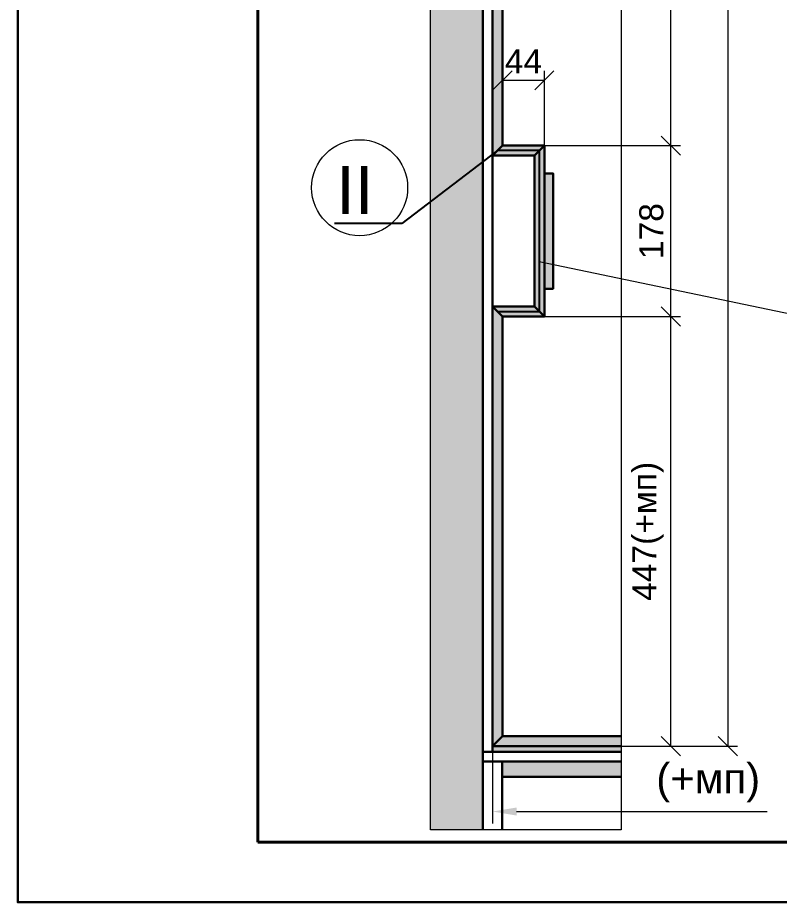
# Model space of a CAD drawing. Header units: millimetres. Extents: x 0 to 410, y 0 to 283.
# Drawn here: x 0 to 63.4, y 0 to 73.7 of the extents above; entities that cross this region are included whole.
import ezdxf
from ezdxf import colors
from ezdxf.entities.mleader import LeaderData, LeaderLine
from ezdxf.math import Vec2, Vec3

# ---------------------------------------------------------------- set-up
doc = ezdxf.new("R2010")
doc.units = ezdxf.units.MM
doc.layers.get('DEFPOINTS').update_dxf_attribs({"color": 106, "lineweight": 5})
for name, color, linetype, lineweight in [('pechatnaya_ramka', 2, 'Continuous', 30), ('Линии Размерные и Текст', 1, 'Continuous', 5), ('толстая', 7, 'Continuous', 30), ('ШТАМП', 7, 'Continuous', 30)]:
    doc.layers.add(name, color=color, linetype=linetype, lineweight=lineweight)
doc.styles.get("Standard").update_dxf_attribs({"font": 'arial.ttf'})
doc.dimstyles.get("Standard").update_dxf_attribs({"dimscale": 0, "dimtxt": 2.5, "dimasz": 2, "dimexe": 1, "dimexo": 0, "dimgap": 0.75, "dimtad": 1, "dimdsep": 46, "dimtxsty": 'Standard', "dimblk": 'OBLIQUE', "dimcen": 1.5, "dimclrd": 256, "dimclre": 256, "dimclrt": 7, "dimazin": 0, "dimtfac": 1, "dimtmove": 1, "dimatfit": 3, "dimfxl": 1, "dimtolj": 1, "dimtzin": 0, "dimlwd": 5, "dimlwe": 5, "dimarcsym": 0})
doc.dimstyles.new('STANDARD 10', dxfattribs={"dimscale": 0.8, "dimtxt": 2.5, "dimasz": 2, "dimexe": 1, "dimexo": 0, "dimgap": 0.75, "dimtad": 1, "dimdec": 0, "dimlfac": 10, "dimdsep": 46, "dimtxsty": 'Standard', "dimblk": 'OBLIQUE', "dimcen": 1.5, "dimclrd": 256, "dimclre": 256, "dimclrt": 7, "dimazin": 0, "dimtfac": 1, "dimtdec": 0, "dimtmove": 1, "dimatfit": 3, "dimfxl": 1, "dimtolj": 1, "dimtzin": 0, "dimlwd": 5, "dimlwe": 5, "dimarcsym": 0})

# ---------------------------------------------------------------- blocks, each defined once
blk = doc.blocks.new('_OBLIQUE')
at = {"color": 0, "linetype": 'ByBlock'}
blk.add_line((-0.5, -0.5), (0.5, 0.5), dxfattribs=at)
blk = doc.blocks.new('*D461')
at = {"layer": 'DEFPOINTS', "color": 0, "transparency": 16777216}
for p in [(40.386, 48.799), (54.414, 48.799), (39.553, 13.017)]:
    blk.add_point(p, dxfattribs=at)
at = {"layer": 'Линии Размерные и Текст', "lineweight": 5, "transparency": 16777216}
for p, q in [((40.386, 48.799), (55.214, 48.799)), ((54.414, 13.017), (54.414, 48.799)), ((39.553, 13.017), (55.214, 13.017))]:
    blk.add_line(p, q, dxfattribs=at)
at = {"layer": 'Линии Размерные и Текст', "lineweight": 5, "transparency": 16777216, "xscale": 1.6, "yscale": 1.6, "zscale": 1.6}
for p, rotation in [((54.414, 48.799), 90), ((54.414, 13.017), 270)]:
    blk.add_blockref('_OBLIQUE', p, dxfattribs=dict(at, rotation=rotation))
at = {"layer": 'Линии Размерные и Текст', "color": 7, "transparency": 16777216, "insert": (52.503, 30.908), "char_height": 2, "attachment_point": 5, "rotation": 90}
blk.add_mtext('\\A1;447(+мп)', dxfattribs=at)
blk = doc.blocks.new('*D462')
at = {"layer": 'DEFPOINTS', "color": 0, "transparency": 16777216}
for p in [(43.871, 63.039), (54.414, 63.039), (40.386, 48.799)]:
    blk.add_point(p, dxfattribs=at)
at = {"layer": 'Линии Размерные и Текст', "lineweight": 5, "transparency": 16777216}
for p, q in [((43.871, 63.039), (55.214, 63.039)), ((54.414, 48.799), (54.414, 63.039)), ((40.386, 48.799), (55.214, 48.799))]:
    blk.add_line(p, q, dxfattribs=at)
at = {"layer": 'Линии Размерные и Текст', "lineweight": 5, "transparency": 16777216, "xscale": 1.6, "yscale": 1.6, "zscale": 1.6}
for p, rotation in [((54.414, 63.039), 90), ((54.414, 48.799), 270)]:
    blk.add_blockref('_OBLIQUE', p, dxfattribs=dict(at, rotation=rotation))
at = {"layer": 'Линии Размерные и Текст', "color": 7, "transparency": 16777216, "insert": (52.793, 55.919), "char_height": 2, "attachment_point": 5, "rotation": 90}
blk.add_mtext('\\A1;178', dxfattribs=at)
blk = doc.blocks.new('*D463')
at = {"layer": 'DEFPOINTS', "color": 0, "transparency": 16777216}
for p in [(43.871, 240.799), (54.414, 240.799), (43.871, 63.039)]:
    blk.add_point(p, dxfattribs=at)
at = {"layer": 'Линии Размерные и Текст', "lineweight": 5, "transparency": 16777216}
for p, q in [((43.871, 240.799), (55.214, 240.799)), ((54.414, 63.039), (54.414, 240.799)), ((43.871, 63.039), (55.214, 63.039))]:
    blk.add_line(p, q, dxfattribs=at)
at = {"layer": 'Линии Размерные и Текст', "lineweight": 5, "transparency": 16777216, "xscale": 1.6, "yscale": 1.6, "zscale": 1.6}
for p, rotation in [((54.414, 240.799), 90), ((54.414, 63.039), 270)]:
    blk.add_blockref('_OBLIQUE', p, dxfattribs=dict(at, rotation=rotation))
at = {"layer": 'Линии Размерные и Текст', "color": 7, "transparency": 16777216, "insert": (52.81, 151.919), "char_height": 2, "attachment_point": 5, "rotation": 90}
blk.add_mtext('\\A1;2222', dxfattribs=at)
blk = doc.blocks.new('*D465')
at = {"layer": 'DEFPOINTS', "color": 0, "transparency": 16777216}
for p in [(43.871, 255.039), (39.553, 13.017), (59.151, 13.017)]:
    blk.add_point(p, dxfattribs=at)
at = {"layer": 'Линии Размерные и Текст', "lineweight": 5, "transparency": 16777216}
for p, q in [((43.871, 255.039), (59.951, 255.039)), ((59.151, 255.039), (59.151, 13.017)), ((39.553, 13.017), (59.951, 13.017))]:
    blk.add_line(p, q, dxfattribs=at)
at = {"layer": 'Линии Размерные и Текст', "lineweight": 5, "transparency": 16777216, "xscale": 1.6, "yscale": 1.6, "zscale": 1.6}
for p, rotation in [((59.151, 255.039), 90), ((59.151, 13.017), 270)]:
    blk.add_blockref('_OBLIQUE', p, dxfattribs=dict(at, rotation=rotation))
at = {"layer": 'Линии Размерные и Текст', "color": 7, "transparency": 16777216, "insert": (57.24, 134.028), "char_height": 2, "attachment_point": 5, "rotation": 90}
blk.add_mtext('\\A1;3025(+мп)', dxfattribs=at)
blk = doc.blocks.new('*D466')
at = {"layer": 'DEFPOINTS', "color": 0, "transparency": 16777216}
for p in [(40.386, 68.476), (40.386, 63.039), (43.871, 63.039)]:
    blk.add_point(p, dxfattribs=at)
at = {"layer": 'Линии Размерные и Текст', "lineweight": 5, "transparency": 16777216}
for p, q in [((40.386, 63.039), (40.386, 69.276)), ((43.871, 63.039), (43.871, 69.276)), ((43.871, 68.476), (40.386, 68.476))]:
    blk.add_line(p, q, dxfattribs=at)
at = {"layer": 'Линии Размерные и Текст', "lineweight": 5, "transparency": 16777216, "xscale": 1.6, "yscale": 1.6, "zscale": 1.6, "rotation": 180}
blk.add_blockref('_OBLIQUE', (40.386, 68.476), dxfattribs=at)
at = {"layer": 'Линии Размерные и Текст', "lineweight": 5, "transparency": 16777216, "xscale": 1.6, "yscale": 1.6, "zscale": 1.6}
blk.add_blockref('_OBLIQUE', (43.871, 68.476), dxfattribs=at)
at = {"layer": 'Линии Размерные и Текст', "color": 7, "transparency": 16777216, "insert": (42.128, 70.076), "char_height": 2, "attachment_point": 5}
blk.add_mtext('\\A1;44', dxfattribs=at)
blk = doc.blocks.new('_None')
blk = doc.blocks.new('*D481')
at = {"layer": 'DEFPOINTS', "color": 0, "transparency": 16777216}
for p in [(39.554, 13.017), (48.025, 13.017), (48.025, 7.562)]:
    blk.add_point(p, dxfattribs=at)
at = {"layer": 'Линии Размерные и Текст', "lineweight": 5, "transparency": 16777216}
for p, q in [((39.554, 13.017), (39.554, 6.562)), ((41.554, 7.562), (62.429, 7.562))]:
    blk.add_line(p, q, dxfattribs=at)
at = {"layer": 'Линии Размерные и Текст', "transparency": 16777216}
blk.add_solid([(41.554, 7.896), (41.554, 7.229), (39.554, 7.562)], dxfattribs=at)
at = {"layer": 'Линии Размерные и Текст', "color": 7, "transparency": 16777216, "insert": (57.519, 9.951), "char_height": 2.5, "attachment_point": 5}
blk.add_mtext('\\A1;(+мп)', dxfattribs=at)

msp = doc.modelspace()

# ---------------------------------------------------------------- hatches: boundary and pattern name
at = {"layer": 'Линии Размерные и Текст'}
h = msp.add_hatch(color=190, dxfattribs=at)
h.dxf.hatch_style = 1
h.paths.add_polyline_path([(34.3878, 257.8244), (34.3878, 68.3498), (38.7508, 68.3498), (38.7508, 257.8244)])
h = msp.add_hatch(color=190, dxfattribs=at)
h.dxf.hatch_style = 1
h.paths.add_polyline_path([(34.3878, 257.8244), (34.3878, 68.3498), (38.7508, 68.3498), (38.7508, 257.8244)])
h = msp.add_hatch(color=190, dxfattribs=at)
h.dxf.hatch_style = 1
h.paths.add_polyline_path([(40.385, 240.799), (39.5543, 241.6296), (39.5543, 62.2083), (40.385, 63.039)])
h = msp.add_hatch(color=190, dxfattribs=at)
h.dxf.hatch_style = 1
h.paths.add_polyline_path([(34.3878, 68.3498), (34.3878, 33.5498), (38.7508, 33.5498), (38.7508, 68.3498)])
h = msp.add_hatch(color=190, dxfattribs=at)
h.dxf.hatch_style = 1
h.paths.add_polyline_path([(40.385, 48.799), (39.5543, 49.6296), (39.5543, 13.0181), (40.3847, 13.8485), (40.385, 13.8488)])
h.paths.add_polyline_path([(43.0391, 49.6307), (39.5543, 49.6307), (40.3861, 48.799), (43.8708, 48.799)])
h.paths.add_polyline_path([(43.8708, 63.039), (43.0391, 62.2072), (43.0391, 49.6307), (43.8708, 48.799)])
h.paths.add_polyline_path([(44.5908, 60.719), (43.8708, 60.719), (43.8708, 51.119), (44.5908, 51.119)])
h.paths.add_polyline_path([(43.8708, 63.039), (40.3861, 63.039), (39.5543, 62.2072), (39.5543, 62.2048), (43.0367, 62.2048)])
h = msp.add_hatch(color=190, dxfattribs=at)
h.dxf.hatch_style = 1
h.paths.add_polyline_path([(34.3878, 33.5498), (34.3878, 6.0499), (38.7508, 6.0499), (38.7508, 33.5498)])
h = msp.add_hatch(color=190, dxfattribs=at)
h.dxf.hatch_style = 1
h.paths.add_polyline_path([(50.28, 12.5344), (50.28, 13.0167), (39.5543, 13.0167), (39.5543, 12.5344)])
h.paths.add_polyline_path([(50.28, 13.0167), (50.28, 13.8485), (40.3847, 13.8485), (39.5543, 13.0181), (39.5543, 13.0167)])
h.paths.add_polyline_path([(50.28, 10.4544), (50.28, 11.7344), (40.3508, 11.7344), (40.3508, 10.4544)])

# ---------------------------------------------------------------- linework, layer by layer
at = {"layer": 'pechatnaya_ramka'}
msp.add_lwpolyline([(0, 283.3501), (409.9345, 283.3501), (409.9345, 0), (0, 0)], close=True, dxfattribs=at)
at = {"layer": 'Линии Размерные и Текст'}
msp.add_line((69.3979, 47.9499), (43.4351, 53.3541), dxfattribs=at)
msp.add_lwpolyline([(34.3878, 257.8244), (50.28, 257.8244), (50.28, 6.0499), (34.3878, 6.0499)], close=True, dxfattribs=at)
msp.add_circle((28.4832, 59.5372), 4, dxfattribs=at)
at = {"layer": 'толстая'}
for p, q in [((39.5543, 257.8244), (39.5543, 12.5344)), ((39.5543, 62.2072), (40.3861, 63.039)), ((40.3861, 63.039), (43.8708, 63.039)), ((43.8708, 63.039), (43.8708, 48.799)), ((43.0391, 62.2072), (43.0391, 49.6307)), ((38.7543, 50.4307), (38.7519, 50.4331)), ((38.7519, 50.4331), (38.7519, 49.632)), ((38.7543, 50.4296), (38.7543, 50.4307)), ((38.7519, 49.632), (38.7508, 49.6331)), ((38.7508, 49.6331), (38.7508, 12.2146)), ((41.9054, 49.6331), (39.5543, 49.6331)), ((40.385, 48.799), (39.5543, 49.6296)), ((43.8708, 48.799), (43.0391, 49.6307)), ((40.385, 13.8488), (40.385, 48.799)), ((38.7508, 33.5498), (38.7508, 6.0499)), ((39.5529, 13.0167), (40.385, 13.8488)), ((39.5543, 13.0181), (40.3847, 13.8485)), ((40.3847, 13.8485), (50.28, 13.8485)), ((50.28, 12.5344), (38.7532, 12.5344)), ((50.28, 13.0167), (39.5529, 13.0167))]:
    msp.add_line(p, q, dxfattribs=at)
for points in [[(38.7508, 257.8244), (38.7508, 68.3498), (38.7508, 49.6331)], [(38.7532, 61.4072), (38.7532, 242.4307)], [(39.5543, 241.6296), (40.385, 240.799), (40.385, 63.039), (39.5543, 62.2083)], [(43.0367, 62.2048), (43.8708, 63.039)], [(39.5543, 62.2048), (43.0367, 62.2048)], [(38.7508, 61.4048), (38.7519, 61.4048)], [(38.7532, 61.4072), (38.7532, 61.4072)], [(43.8708, 60.719), (44.5908, 60.719), (44.5908, 51.119), (43.8708, 51.119)], [(44.5908, 60.7189), (44.5908, 60.7189)], [(44.5908, 51.119), (44.5908, 51.119)], [(38.7519, 50.4331), (38.7508, 50.4331), (38.7519, 50.432)], [(39.5543, 49.6307), (40.3861, 48.799), (43.8708, 48.799)], [(39.5543, 49.6307), (43.0391, 49.6307)], [(38.7508, 6.0499), (38.7508, 11.7344), (40.3508, 11.7344), (40.3508, 10.4544), (50.28, 10.4544)], [(50.28, 11.7344), (40.3508, 11.7344)], [(40.3508, 10.4544), (40.3508, 6.0499)]]:
    msp.add_lwpolyline(points, dxfattribs=at)
for points in [[(38.7508, 61.4048), (38.7532, 61.4072), (38.7532, 242.4307), (38.7508, 242.4331)], [(38.7532, 13.0159), (38.7543, 13.017), (38.7543, 50.4296), (38.7532, 50.4307)]]:
    msp.add_lwpolyline(points, close=True, dxfattribs=at)
at = {"layer": 'ШТАМП'}
msp.add_lwpolyline([(0, 0), (409.9345, 0), (409.9345, 283.3501), (0, 283.3501)], close=True, dxfattribs=at)
at = {"layer": 'ШТАМП', "lineweight": 40}
msp.add_lwpolyline([(20, 5), (404.9345, 5), (404.9345, 278.3501), (20, 278.3501)], close=True, dxfattribs=at)

# ---------------------------------------------------------------- dimensions: what is measured, and where the dimension line sits
at = {"layer": 'Линии Размерные и Текст'}
for base, p1, p2, picture, middle in [((59.1514, 13.0167), (43.8708, 255.039), (39.5529, 13.0167), '*D465', (57.2404, 134.0278)), ((54.4138, 48.799), (39.5529, 13.0167), (40.3861, 48.799), '*D461', (52.5028, 30.9078))]:
    dim = msp.add_linear_dim(base=base, p1=p1, p2=p2, angle=90, text='<>(+мп)', dimstyle='Standard', override={"dimscale": 0.8, "dimdec": 0, "dimlfac": 12.5, "dimpost": '<>'}, dxfattribs=at)
    dim.commit()
    dim.dimension.update_dxf_attribs({"geometry": picture, "text_midpoint": middle})
for base, p1, p2, picture, middle in [((54.4138, 240.799), (43.8708, 63.039), (43.8708, 240.799), '*D463', (52.8097, 151.919)), ((54.4138, 63.039), (40.3861, 48.799), (43.8708, 63.039), '*D462', (52.7927, 55.919))]:
    dim = msp.add_linear_dim(base=base, p1=p1, p2=p2, angle=90, dimstyle='Standard', override={"dimscale": 0.8, "dimdec": 0, "dimlfac": 12.5, "dimpost": '<>'}, dxfattribs=at)
    dim.commit()
    dim.dimension.update_dxf_attribs({"geometry": picture, "text_midpoint": middle})
dim = msp.add_linear_dim(base=(40.3861, 68.4759), p1=(43.8708, 63.039), p2=(40.3861, 63.039), dimstyle='Standard', override={"dimscale": 0.8, "dimdec": 0, "dimlfac": 12.5, "dimpost": '<>'}, dxfattribs=at)
dim.commit()
dim.dimension.update_dxf_attribs({"geometry": '*D466', "text_midpoint": (42.1284, 68.4759), "dimtype": 160})
dim = msp.add_linear_dim(base=(48.0253, 7.5624), p1=(39.5537, 13.0174), p2=(48.0253, 13.0174), angle=180, text='(+мп)', dimstyle='STANDARD 10', override={"dimscale": 1, "dimblk2": 'None', "dimsah": 1, "dimse2": 1, "dimsd2": 1, "dimtmove": 0}, dxfattribs=at)
dim.commit()
dim.dimension.update_dxf_attribs({"geometry": '*D481', "text_midpoint": (57.5187, 7.5624), "dimtype": 160})

# ---------------------------------------------------------------- leaders
ml = msp.add_multileader_mtext('Standard', dxfattribs=at)
ml.set_content('II', color=256)
ml.set_leader_properties()
ml.set_arrow_properties(name='NONE')
ml.build(insert=Vec2(0, 0))
ml.multileader.update_dxf_attribs({"text_right_attachment_type": 6, "dogleg_length": 0.36})
ctx = ml.context
ctx.base_point, ctx.plane_origin = Vec3(25.5475, 59.3431), Vec3(9.3287, 52.5329)
ctx.right_attachment, ctx.text_align_type = 6, 2
notes = []
notes.append((ctx, [(0, (1, 1, 0), (31.9894, 56.5431), (-1, 0), 0.36, [(1, [(39.9702, 49.2148), (43.455, 49.2148), (43.4538, 62.6219), (39.9702, 62.6231)], 0, [])])]))
ctx.mtext.insert, ctx.mtext.alignment, ctx.mtext.flow_direction = Vec3(29.6294, 61.3431), 3, 5
for ctx, leaders in notes:
    for number, flags, end, landing, length, lines in leaders:
        leader = LeaderData()
        leader.index, (leader.has_last_leader_line, leader.has_dogleg_vector, leader.attachment_direction) = number, flags
        leader.last_leader_point, leader.dogleg_vector, leader.dogleg_length = Vec3(end), Vec3(landing), length
        for number, points, colour, breaks in lines:
            line = LeaderLine()
            line.index, line.vertices, line.color, line.breaks = number, Vec3.list(points), colors.encode_raw_color(colour), breaks
            leader.lines.append(line)
        ctx.leaders.append(leader)

doc.saveas('drawing.dxf')
